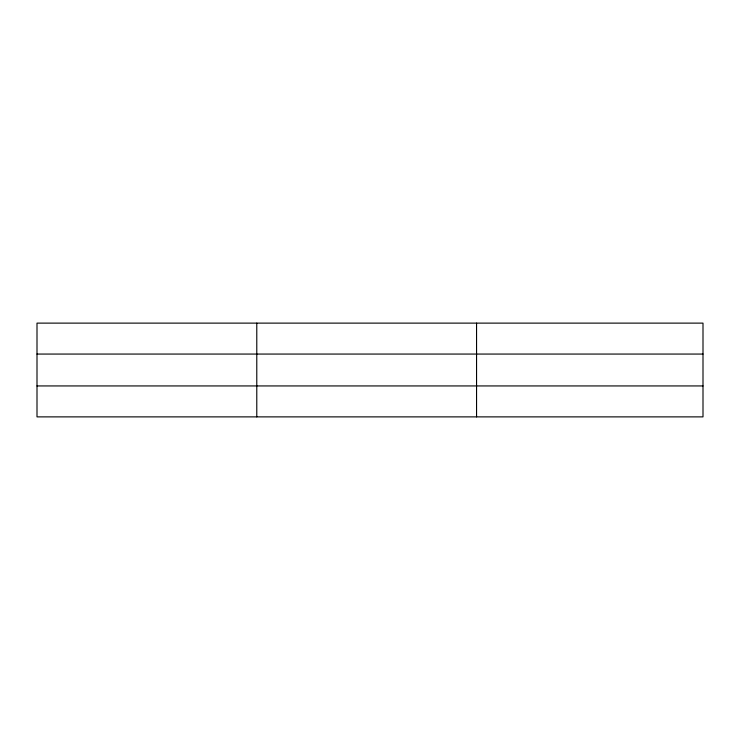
<?xml version="1.0" encoding="UTF-8"?>
<svg xmlns="http://www.w3.org/2000/svg" width="740" height="740" viewBox="0 0 740 740"><rect width="100%" height="100%" fill="white"/><g stroke="black" fill="none" stroke-linecap="round" stroke-linejoin="round"><path stroke-width="1.11" d="M256.78 416.879L256.78 323.121M476.56 416.879L476.56 323.121M703 385.938L703 416.879L37 416.879L37 323.121L703 323.121L703 385.938L37 385.938M37 354.062L703 354.062"/></g></svg>
